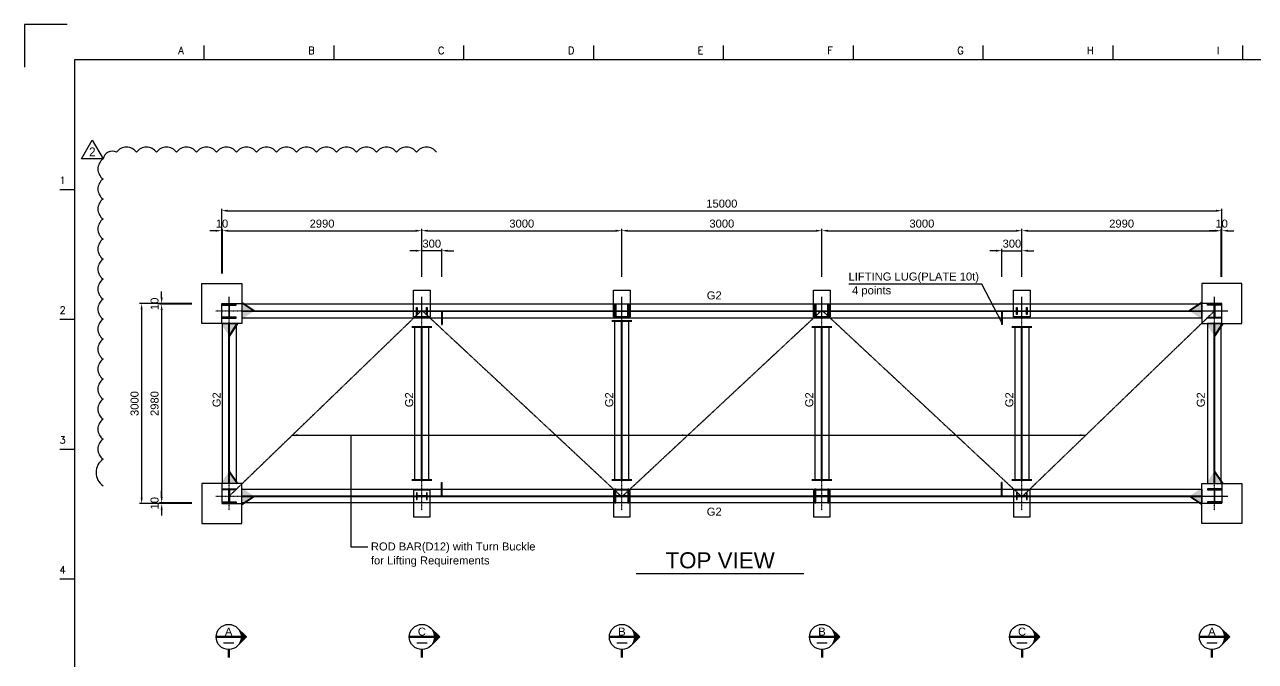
# Model space of a CAD drawing. Header units: millimetres. Extents: x 415966 to 487306, y -108951 to -17325.
# Drawn here: x 415966 to 434422, y -26872 to -17325 of the extents above; entities that cross this region are included whole.
import ezdxf
from ezdxf.enums import TextEntityAlignment as Align

# ---------------------------------------------------------------- set-up
doc = ezdxf.new("R2010")
doc.units = ezdxf.units.MM
doc.header["$LTSCALE"] = 2
for name, pattern in [('CENTER', [2, 1.25, -0.25, 0.25, -0.25]), ('CENTER2', [28.575, 19.05, -3.175, 3.175, -3.175]), ('HIDDEN', [0.375, 0.25, -0.125])]:
    doc.linetypes.add(name, pattern=pattern)
doc.layers.get('Defpoints').update_dxf_attribs({"color": 250})
for name, color, linetype in [('C_BLOCK', 7, 'Continuous'), ('C_CEN', 1, 'CENTER'), ('C_DIM', 7, 'Continuous'), ('C_GIRDER', 2, 'Continuous'), ('C_REV', 4, 'Continuous'), ('C_TEXT_01', 2, 'Continuous'), ('TAN-TIT', 30, 'Continuous'), ('TITLE', 7, 'Continuous')]:
    doc.layers.add(name, color=color, linetype=linetype)
doc.layers.add('C_MARK', color=2, linetype='Continuous', lineweight=0)
doc.layers.add('C_STEEL', color=2, linetype='Continuous', lineweight=30)
doc.styles.add('Arial', font='arial.ttf')
doc.styles.add('COM', font='COMPLEX', dxfattribs={"height": 5})
doc.styles.add('돋움', font='')
doc.styles.get('돋움').set_extended_font_data('Dotum')
doc.dimstyles.new('일반도면_0020', dxfattribs={"dimtxt": 80, "dimasz": 60, "dimexe": 20, "dimexo": 100, "dimgap": 30, "dimtad": 1, "dimdec": 0, "dimzin": 0, "dimdsep": 46, "dimtxsty": 'Arial', "dimcen": -100, "dimclrd": 7, "dimclre": 7, "dimclrt": 2, "dimadec": 8, "dimazin": 0, "dimtfac": 1, "dimtdec": 0, "dimtix": 1, "dimtmove": 2, "dimatfit": 3, "dimfxl": 1, "dimtolj": 1, "dimtzin": 0, "dimarcsym": 0})
doc.dimstyles.new('일반도면_0030', dxfattribs={"dimtxt": 120, "dimasz": 90, "dimexe": 30, "dimexo": 150, "dimgap": 45, "dimtad": 1, "dimdec": 0, "dimzin": 0, "dimdsep": 46, "dimtxsty": 'Arial', "dimcen": -150, "dimclrd": 7, "dimclre": 7, "dimclrt": 2, "dimadec": 8, "dimazin": 0, "dimtfac": 1, "dimtdec": 0, "dimtix": 1, "dimtmove": 2, "dimatfit": 3, "dimfxl": 1, "dimtolj": 1, "dimtzin": 0, "dimarcsym": 0})

# ---------------------------------------------------------------- blocks, each defined once
blk = doc.blocks.new('BORDER')
at = {"layer": 'TAN-TIT', "linetype": 'Continuous'}
for p, q in [((424, 16820), (0, 16820)), ((0, 16820), (0, 16396))]:
    blk.add_line(p, q, dxfattribs=at)
at = {"layer": 'TAN-TIT'}
for p, q in [((1796, 16468), (1796, 16612)), ((3093, 16468), (3093, 16612)), ((4391, 16468), (4391, 16612)), ((5689, 16468), (5689, 16612)), ((6987, 16468), (6987, 16612)), ((8285, 16468), (8285, 16612)), ((9583, 16468), (9583, 16612)), ((10881, 16468), (10881, 16612)), ((12178, 16468), (12178, 16612)), ((498, 16468), (498, 352)), ((23282, 16468), (498, 16468)), ((498, 15170), (353, 15170)), ((498, 13872), (353, 13872)), ((498, 12574), (353, 12574)), ((498, 11277), (353, 11277))]:
    blk.add_line(p, q, dxfattribs=at)
at = {"layer": 'TAN-TIT', "style": 'COM'}
for s, p in [('A', (1536, 16526)), ('B', (2834, 16526)), ('C', (4132, 16526)), ('D', (5430, 16526)), ('E', (6727, 16526)), ('F', (8025, 16526)), ('G', (9323, 16526)), ('H', (10621, 16526)), ('I', (11919, 16526))]:
    blk.add_text(s, height=72.1, dxfattribs=at).set_placement(p)
for s, p in [('1', (411, 15228)), ('2', (411, 13930)), ('3', (411, 12632)), ('4', (411, 11334))]:
    blk.add_text(s, height=72.1, dxfattribs=at).set_placement(p, align=Align.RIGHT)
blk = doc.blocks.new('*D57')
at = {"layer": 'C_DIM', "color": 7, "lineweight": -2, "transparency": 16777216}
for p, q in [((418921, -21056), (418921, -20085)), ((419011, -20115), (433831, -20115)), ((433921, -21106), (433921, -20085))]:
    blk.add_line(p, q, dxfattribs=at)
at = {"layer": 'C_DIM', "color": 7, "transparency": 16777216}
for points in [[(419011, -20100), (419011, -20130), (418921, -20115)], [(433831, -20100), (433831, -20130), (433921, -20115)]]:
    blk.add_solid(points, dxfattribs=at)
at = {"layer": 'Defpoints', "color": 0, "transparency": 16777216}
for p in [(433921, -20115), (418921, -21206), (433921, -21256)]:
    blk.add_point(p, dxfattribs=at)
at = {"layer": 'C_DIM', "color": 2, "transparency": 16777216, "insert": (426421, -20009), "char_height": 120, "attachment_point": 5, "style": 'Arial'}
blk.add_mtext('\\A1;15000', dxfattribs=at)
blk = doc.blocks.new('*D58')
at = {"layer": 'C_DIM', "color": 7, "lineweight": -2, "transparency": 16777216}
for p, q in [((418931, -21056), (418931, -20385)), ((419021, -20415), (421831, -20415)), ((421921, -21106), (421921, -20385))]:
    blk.add_line(p, q, dxfattribs=at)
at = {"layer": 'C_DIM', "color": 7, "transparency": 16777216}
for points in [[(419021, -20400), (419021, -20430), (418931, -20415)], [(421831, -20400), (421831, -20430), (421921, -20415)]]:
    blk.add_solid(points, dxfattribs=at)
at = {"layer": 'Defpoints', "color": 0, "transparency": 16777216}
for p in [(421921, -20415), (418931, -21206), (421921, -21256)]:
    blk.add_point(p, dxfattribs=at)
at = {"layer": 'C_DIM', "color": 2, "transparency": 16777216, "insert": (420426, -20309), "char_height": 120, "attachment_point": 5, "style": 'Arial'}
blk.add_mtext('\\A1;2990', dxfattribs=at)
blk = doc.blocks.new('*D59')
at = {"layer": 'C_DIM', "color": 7, "lineweight": -2, "transparency": 16777216}
for p, q in [((421921, -21106), (421921, -20385)), ((422011, -20415), (424831, -20415)), ((424921, -21106), (424921, -20385))]:
    blk.add_line(p, q, dxfattribs=at)
at = {"layer": 'C_DIM', "color": 7, "transparency": 16777216}
for points in [[(422011, -20400), (422011, -20430), (421921, -20415)], [(424831, -20400), (424831, -20430), (424921, -20415)]]:
    blk.add_solid(points, dxfattribs=at)
at = {"layer": 'Defpoints', "color": 0, "transparency": 16777216}
for p in [(424921, -20415), (421921, -21256), (424921, -21256)]:
    blk.add_point(p, dxfattribs=at)
at = {"layer": 'C_DIM', "color": 2, "transparency": 16777216, "insert": (423421, -20309), "char_height": 120, "attachment_point": 5, "style": 'Arial'}
blk.add_mtext('\\A1;3000', dxfattribs=at)
blk = doc.blocks.new('*D60')
at = {"layer": 'C_DIM', "color": 7, "lineweight": -2, "transparency": 16777216}
for p, q in [((424921, -21106), (424921, -20385)), ((425011, -20415), (427831, -20415)), ((427921, -21106), (427921, -20385))]:
    blk.add_line(p, q, dxfattribs=at)
at = {"layer": 'C_DIM', "color": 7, "transparency": 16777216}
for points in [[(425011, -20400), (425011, -20430), (424921, -20415)], [(427831, -20400), (427831, -20430), (427921, -20415)]]:
    blk.add_solid(points, dxfattribs=at)
at = {"layer": 'Defpoints', "color": 0, "transparency": 16777216}
for p in [(427921, -20415), (424921, -21256), (427921, -21256)]:
    blk.add_point(p, dxfattribs=at)
at = {"layer": 'C_DIM', "color": 2, "transparency": 16777216, "insert": (426421, -20309), "char_height": 120, "attachment_point": 5, "style": 'Arial'}
blk.add_mtext('\\A1;3000', dxfattribs=at)
blk = doc.blocks.new('*D61')
at = {"layer": 'C_DIM', "color": 7, "lineweight": -2, "transparency": 16777216}
for p, q in [((427921, -21106), (427921, -20385)), ((428011, -20415), (430831, -20415)), ((430921, -21106), (430921, -20385))]:
    blk.add_line(p, q, dxfattribs=at)
at = {"layer": 'C_DIM', "color": 7, "transparency": 16777216}
for points in [[(428011, -20400), (428011, -20430), (427921, -20415)], [(430831, -20400), (430831, -20430), (430921, -20415)]]:
    blk.add_solid(points, dxfattribs=at)
at = {"layer": 'Defpoints', "color": 0, "transparency": 16777216}
for p in [(430921, -20415), (427921, -21256), (430921, -21256)]:
    blk.add_point(p, dxfattribs=at)
at = {"layer": 'C_DIM', "color": 2, "transparency": 16777216, "insert": (429421, -20309), "char_height": 120, "attachment_point": 5, "style": 'Arial'}
blk.add_mtext('\\A1;3000', dxfattribs=at)
blk = doc.blocks.new('*D62')
at = {"layer": 'C_DIM', "color": 7, "lineweight": -2, "transparency": 16777216}
for p, q in [((430921, -21106), (430921, -20385)), ((431011, -20415), (433821, -20415)), ((433911, -21106), (433911, -20385))]:
    blk.add_line(p, q, dxfattribs=at)
at = {"layer": 'C_DIM', "color": 7, "transparency": 16777216}
for points in [[(431011, -20400), (431011, -20430), (430921, -20415)], [(433821, -20400), (433821, -20430), (433911, -20415)]]:
    blk.add_solid(points, dxfattribs=at)
at = {"layer": 'Defpoints', "color": 0, "transparency": 16777216}
for p in [(433911, -20415), (430921, -21256), (433911, -21256)]:
    blk.add_point(p, dxfattribs=at)
at = {"layer": 'C_DIM', "color": 2, "transparency": 16777216, "insert": (432416, -20309), "char_height": 120, "attachment_point": 5, "style": 'Arial'}
blk.add_mtext('\\A1;2990', dxfattribs=at)
blk = doc.blocks.new('*D63')
at = {"layer": 'C_DIM', "color": 7, "lineweight": -2, "transparency": 16777216}
for p, q in [((418831, -20415), (418741, -20415)), ((418921, -20956), (418921, -20385)), ((418921, -20415), (418931, -20415)), ((418931, -21056), (418931, -20385)), ((419021, -20415), (419111, -20415))]:
    blk.add_line(p, q, dxfattribs=at)
at = {"layer": 'C_DIM', "color": 7, "transparency": 16777216}
for points in [[(418831, -20400), (418831, -20430), (418921, -20415)], [(419021, -20400), (419021, -20430), (418931, -20415)]]:
    blk.add_solid(points, dxfattribs=at)
at = {"layer": 'Defpoints', "color": 0, "transparency": 16777216}
for p in [(418931, -20415), (418921, -21106), (418931, -21206)]:
    blk.add_point(p, dxfattribs=at)
at = {"layer": 'C_DIM', "color": 2, "transparency": 16777216, "insert": (418926, -20309), "char_height": 120, "attachment_point": 5, "style": 'Arial'}
blk.add_mtext('\\A1;10', dxfattribs=at)
blk = doc.blocks.new('*D64')
at = {"layer": 'C_DIM', "color": 7, "lineweight": -2, "transparency": 16777216}
for p, q in [((433821, -20415), (433731, -20415)), ((433911, -21106), (433911, -20385)), ((433921, -20415), (433911, -20415)), ((433921, -20956), (433921, -20385)), ((434011, -20415), (434101, -20415))]:
    blk.add_line(p, q, dxfattribs=at)
at = {"layer": 'C_DIM', "color": 7, "transparency": 16777216}
for points in [[(433821, -20400), (433821, -20430), (433911, -20415)], [(434011, -20400), (434011, -20430), (433921, -20415)]]:
    blk.add_solid(points, dxfattribs=at)
at = {"layer": 'Defpoints', "color": 0, "transparency": 16777216}
for p in [(433911, -20415), (433921, -21106), (433911, -21256)]:
    blk.add_point(p, dxfattribs=at)
at = {"layer": 'C_DIM', "color": 2, "transparency": 16777216, "insert": (433916, -20309), "char_height": 120, "attachment_point": 5, "style": 'Arial'}
blk.add_mtext('\\A1;10', dxfattribs=at)
blk = doc.blocks.new('*D65')
at = {"layer": 'C_DIM', "color": 7, "lineweight": -2, "transparency": 16777216}
for p, q in [((430531, -20715), (430441, -20715)), ((430621, -21106), (430621, -20685)), ((430621, -20715), (430921, -20715)), ((430921, -21106), (430921, -20685)), ((431011, -20715), (431101, -20715))]:
    blk.add_line(p, q, dxfattribs=at)
at = {"layer": 'C_DIM', "color": 7, "transparency": 16777216}
for points in [[(430531, -20700), (430531, -20730), (430621, -20715)], [(431011, -20700), (431011, -20730), (430921, -20715)]]:
    blk.add_solid(points, dxfattribs=at)
at = {"layer": 'Defpoints', "color": 0, "transparency": 16777216}
for p in [(430921, -20715), (430621, -21256), (430921, -21256)]:
    blk.add_point(p, dxfattribs=at)
at = {"layer": 'C_DIM', "color": 2, "transparency": 16777216, "insert": (430771, -20609), "char_height": 120, "attachment_point": 5, "style": 'Arial'}
blk.add_mtext('\\A1;300', dxfattribs=at)
blk = doc.blocks.new('*D66')
at = {"layer": 'C_DIM', "color": 7, "lineweight": -2, "transparency": 16777216}
for p, q in [((421831, -20715), (421741, -20715)), ((421921, -21106), (421921, -20685)), ((422221, -20715), (421921, -20715)), ((422221, -21106), (422221, -20685)), ((422311, -20715), (422401, -20715))]:
    blk.add_line(p, q, dxfattribs=at)
at = {"layer": 'C_DIM', "color": 7, "transparency": 16777216}
for points in [[(421831, -20700), (421831, -20730), (421921, -20715)], [(422311, -20700), (422311, -20730), (422221, -20715)]]:
    blk.add_solid(points, dxfattribs=at)
at = {"layer": 'Defpoints', "color": 0, "transparency": 16777216}
for p in [(421921, -20715), (421921, -21256), (422221, -21256)]:
    blk.add_point(p, dxfattribs=at)
at = {"layer": 'C_DIM', "color": 2, "transparency": 16777216, "insert": (422071, -20609), "char_height": 120, "attachment_point": 5, "style": 'Arial'}
blk.add_mtext('\\A1;300', dxfattribs=at)
blk = doc.blocks.new('*D285')
at = {"layer": 'C_DIM', "color": 7, "lineweight": -2, "transparency": 16777216}
for p, q in [((418471, -21506), (417691, -21506)), ((417721, -21596), (417721, -24416)), ((418471, -24506), (417691, -24506))]:
    blk.add_line(p, q, dxfattribs=at)
at = {"layer": 'C_DIM', "color": 7, "transparency": 16777216}
for points in [[(417706, -21596), (417736, -21596), (417721, -21506)], [(417706, -24416), (417736, -24416), (417721, -24506)]]:
    blk.add_solid(points, dxfattribs=at)
at = {"layer": 'Defpoints', "color": 0, "transparency": 16777216}
for p in [(418621, -21506), (417721, -24506), (418621, -24506)]:
    blk.add_point(p, dxfattribs=at)
at = {"layer": 'C_DIM', "color": 2, "transparency": 16777216, "insert": (417615, -23006), "char_height": 120, "attachment_point": 5, "rotation": 90, "style": 'Arial'}
blk.add_mtext('\\A1;3000', dxfattribs=at)
blk = doc.blocks.new('*D286')
at = {"layer": 'C_DIM', "color": 7, "lineweight": -2, "transparency": 16777216}
for p, q in [((418021, -21416), (418021, -21326)), ((418471, -21506), (417991, -21506)), ((418471, -21516), (417991, -21516)), ((418021, -21506), (418021, -21516)), ((418021, -21606), (418021, -21696))]:
    blk.add_line(p, q, dxfattribs=at)
at = {"layer": 'C_DIM', "color": 7, "transparency": 16777216}
for points in [[(418006, -21416), (418036, -21416), (418021, -21506)], [(418006, -21606), (418036, -21606), (418021, -21516)]]:
    blk.add_solid(points, dxfattribs=at)
at = {"layer": 'Defpoints', "color": 0, "transparency": 16777216}
for p in [(418021, -21516), (418621, -21506), (418621, -21516)]:
    blk.add_point(p, dxfattribs=at)
at = {"layer": 'C_DIM', "color": 2, "transparency": 16777216, "insert": (417915, -21511), "char_height": 120, "attachment_point": 5, "rotation": 90, "style": 'Arial'}
blk.add_mtext('\\A1;10', dxfattribs=at)
blk = doc.blocks.new('*D287')
at = {"layer": 'C_DIM', "color": 7, "lineweight": -2, "transparency": 16777216}
for p, q in [((418471, -21516), (417991, -21516)), ((418021, -21606), (418021, -24406)), ((418471, -24496), (417991, -24496))]:
    blk.add_line(p, q, dxfattribs=at)
at = {"layer": 'C_DIM', "color": 7, "transparency": 16777216}
for points in [[(418006, -21606), (418036, -21606), (418021, -21516)], [(418006, -24406), (418036, -24406), (418021, -24496)]]:
    blk.add_solid(points, dxfattribs=at)
at = {"layer": 'Defpoints', "color": 0, "transparency": 16777216}
for p in [(418621, -21516), (418021, -24496), (418621, -24496)]:
    blk.add_point(p, dxfattribs=at)
at = {"layer": 'C_DIM', "color": 2, "transparency": 16777216, "insert": (417915, -23006), "char_height": 120, "attachment_point": 5, "rotation": 90, "style": 'Arial'}
blk.add_mtext('\\A1;2980', dxfattribs=at)
blk = doc.blocks.new('*D288')
at = {"layer": 'C_DIM', "color": 7, "lineweight": -2, "transparency": 16777216}
for p, q in [((418021, -24406), (418021, -24316)), ((418471, -24496), (417991, -24496)), ((418471, -24506), (417991, -24506)), ((418021, -24506), (418021, -24496)), ((418021, -24596), (418021, -24686))]:
    blk.add_line(p, q, dxfattribs=at)
at = {"layer": 'C_DIM', "color": 7, "transparency": 16777216}
for points in [[(418006, -24406), (418036, -24406), (418021, -24496)], [(418006, -24596), (418036, -24596), (418021, -24506)]]:
    blk.add_solid(points, dxfattribs=at)
at = {"layer": 'Defpoints', "color": 0, "transparency": 16777216}
for p in [(418021, -24496), (418621, -24496), (418621, -24506)]:
    blk.add_point(p, dxfattribs=at)
at = {"layer": 'C_DIM', "color": 2, "transparency": 16777216, "insert": (417915, -24501), "char_height": 120, "attachment_point": 5, "rotation": 90, "style": 'Arial'}
blk.add_mtext('\\A1;10', dxfattribs=at)

msp = doc.modelspace()

# ---------------------------------------------------------------- linework, layer by layer
at = {"layer": 'C_BLOCK', "color": 1, "linetype": 'Continuous', "lineweight": 0}
for p, q in [((419292.6, -26505.7), (419152.9, -26366.3)), ((422190.1, -26505.7), (422050.4, -26366.3)), ((425190.1, -26505.7), (425050.4, -26366.3)), ((428190.1, -26505.7), (428050.4, -26366.3)), ((431190.1, -26505.7), (431050.4, -26366.3)), ((434037.6, -26505.7), (433897.9, -26366.3)), ((419292.6, -26505.7), (419158, -26640.3)), ((419174.2, -26622.2), (419291.7, -26504.7)), ((419186, -26605.4), (419289.2, -26502.2)), ((419201.3, -26575.1), (419281.7, -26494.7)), ((419209.4, -26462), (419229.2, -26442.2)), ((419210.3, -26466.1), (419231.7, -26444.8)), ((419211.1, -26470.3), (419234.2, -26447.2)), ((419211.9, -26474.5), (419236.7, -26449.7)), ((419212.6, -26478.8), (419239.2, -26452.2)), ((419213.2, -26483.2), (419241.7, -26454.7)), ((419213.7, -26487.7), (419244.2, -26457.2)), ((419214, -26492.4), (419246.7, -26459.7)), ((419214.3, -26497.1), (419249.2, -26462.2)), ((419214.5, -26501.9), (419251.7, -26464.7)), ((419214.5, -26506.9), (419254.2, -26467.2)), ((422190.1, -26505.7), (422055.5, -26640.3)), ((422071.7, -26622.2), (422189.2, -26504.7)), ((422083.5, -26605.4), (422186.7, -26502.2)), ((422098.8, -26575.1), (422179.2, -26494.7)), ((422106.9, -26462), (422126.7, -26442.2)), ((422107.8, -26466.1), (422129.2, -26444.8)), ((422108.6, -26470.3), (422131.7, -26447.2)), ((422109.4, -26474.5), (422134.2, -26449.7)), ((422110.1, -26478.8), (422136.7, -26452.2)), ((422110.7, -26483.2), (422139.2, -26454.7)), ((422111.2, -26487.7), (422141.7, -26457.2)), ((422111.5, -26492.4), (422144.2, -26459.7)), ((422111.8, -26497.1), (422146.7, -26462.2)), ((422112, -26501.9), (422149.2, -26464.7)), ((422112, -26506.9), (422151.7, -26467.2)), ((425190.1, -26505.7), (425055.5, -26640.3)), ((425071.7, -26622.2), (425189.2, -26504.7)), ((425083.5, -26605.4), (425186.7, -26502.2)), ((425098.8, -26575.1), (425179.2, -26494.7)), ((425106.9, -26462), (425126.7, -26442.2)), ((425107.8, -26466.1), (425129.2, -26444.8)), ((425108.6, -26470.3), (425131.7, -26447.2)), ((425109.4, -26474.5), (425134.2, -26449.7)), ((425110.1, -26478.8), (425136.7, -26452.2)), ((425110.7, -26483.2), (425139.2, -26454.7)), ((425111.2, -26487.7), (425141.7, -26457.2)), ((425111.5, -26492.4), (425144.2, -26459.7)), ((425111.8, -26497.1), (425146.7, -26462.2)), ((425112, -26501.9), (425149.2, -26464.7)), ((425112, -26506.9), (425151.7, -26467.2)), ((428190.1, -26505.7), (428055.5, -26640.3)), ((428071.7, -26622.2), (428189.2, -26504.7)), ((428083.5, -26605.4), (428186.7, -26502.2)), ((428098.8, -26575.1), (428179.2, -26494.7)), ((428106.9, -26462), (428126.7, -26442.2)), ((428107.8, -26466.1), (428129.2, -26444.8)), ((428108.6, -26470.3), (428131.7, -26447.2)), ((428109.4, -26474.5), (428134.2, -26449.7)), ((428110.1, -26478.8), (428136.7, -26452.2)), ((428110.7, -26483.2), (428139.2, -26454.7)), ((428111.2, -26487.7), (428141.7, -26457.2)), ((428111.5, -26492.4), (428144.2, -26459.7)), ((428111.8, -26497.1), (428146.7, -26462.2)), ((428112, -26501.9), (428149.2, -26464.7)), ((428112, -26506.9), (428151.7, -26467.2)), ((431190.1, -26505.7), (431055.5, -26640.3)), ((431071.7, -26622.2), (431189.2, -26504.7)), ((431083.5, -26605.4), (431186.7, -26502.2)), ((431098.8, -26575.1), (431179.2, -26494.7)), ((431106.9, -26462), (431126.7, -26442.2)), ((431107.8, -26466.1), (431129.2, -26444.8)), ((431108.6, -26470.3), (431131.7, -26447.2)), ((431109.4, -26474.5), (431134.2, -26449.7)), ((431110.1, -26478.8), (431136.7, -26452.2)), ((431110.7, -26483.2), (431139.2, -26454.7)), ((431111.2, -26487.7), (431141.7, -26457.2)), ((431111.5, -26492.4), (431144.2, -26459.7)), ((431111.8, -26497.1), (431146.7, -26462.2)), ((431112, -26501.9), (431149.2, -26464.7)), ((431112, -26506.9), (431151.7, -26467.2)), ((434037.6, -26505.7), (433903, -26640.3)), ((433919.2, -26622.2), (434036.7, -26504.7)), ((433931, -26605.4), (434034.2, -26502.2)), ((433946.3, -26575.1), (434026.7, -26494.7)), ((433954.4, -26462), (433974.2, -26442.2)), ((433955.3, -26466.1), (433976.7, -26444.8)), ((433956.1, -26470.3), (433979.2, -26447.2)), ((433956.9, -26474.5), (433981.7, -26449.7)), ((433957.6, -26478.8), (433984.2, -26452.2)), ((433958.2, -26483.2), (433986.7, -26454.7)), ((433958.7, -26487.7), (433989.2, -26457.2)), ((433959, -26492.4), (433991.7, -26459.7)), ((433959.3, -26497.1), (433994.2, -26462.2)), ((433959.5, -26501.9), (433996.7, -26464.7)), ((433959.5, -26506.9), (433999.2, -26467.2))]:
    msp.add_line(p, q, dxfattribs=at)
at = {"layer": 'C_BLOCK', "color": 1, "linetype": 'Continuous', "lineweight": 13}
for p, q in [((419159.1, -26372.2), (419159.2, -26372.2)), ((419161.6, -26374.8), (419161.7, -26374.7)), ((419164.1, -26377.3), (419164.2, -26377.2)), ((419166.5, -26380), (419166.7, -26379.7)), ((419168.8, -26382.6), (419169.2, -26382.2)), ((419171.1, -26385.3), (419171.7, -26384.7)), ((419173.3, -26388.1), (419174.2, -26387.2)), ((419175.5, -26390.9), (419176.7, -26389.7)), ((419177.7, -26393.7), (419179.2, -26392.2)), ((422056.6, -26372.2), (422056.7, -26372.2)), ((422059.1, -26374.8), (422059.2, -26374.7)), ((422061.6, -26377.3), (422061.7, -26377.2)), ((422064, -26380), (422064.2, -26379.7)), ((422066.3, -26382.6), (422066.7, -26382.2)), ((422068.6, -26385.3), (422069.2, -26384.7)), ((422070.8, -26388.1), (422071.7, -26387.2)), ((422073, -26390.9), (422074.2, -26389.7)), ((422075.2, -26393.7), (422076.7, -26392.2)), ((425056.6, -26372.2), (425056.7, -26372.2)), ((425059.1, -26374.8), (425059.2, -26374.7)), ((425061.6, -26377.3), (425061.7, -26377.2)), ((425064, -26380), (425064.2, -26379.7)), ((425066.3, -26382.6), (425066.7, -26382.2)), ((425068.6, -26385.3), (425069.2, -26384.7)), ((425070.8, -26388.1), (425071.7, -26387.2)), ((425073, -26390.9), (425074.2, -26389.7)), ((425075.2, -26393.7), (425076.7, -26392.2)), ((428056.6, -26372.2), (428056.7, -26372.2)), ((428059.1, -26374.8), (428059.2, -26374.7)), ((428061.6, -26377.3), (428061.7, -26377.2)), ((428064, -26380), (428064.2, -26379.7)), ((428066.3, -26382.6), (428066.7, -26382.2)), ((428068.6, -26385.3), (428069.2, -26384.7)), ((428070.8, -26388.1), (428071.7, -26387.2)), ((428073, -26390.9), (428074.2, -26389.7)), ((428075.2, -26393.7), (428076.7, -26392.2)), ((431056.6, -26372.2), (431056.7, -26372.2)), ((431059.1, -26374.8), (431059.2, -26374.7)), ((431061.6, -26377.3), (431061.7, -26377.2)), ((431064, -26380), (431064.2, -26379.7)), ((431066.3, -26382.6), (431066.7, -26382.2)), ((431068.6, -26385.3), (431069.2, -26384.7)), ((431070.8, -26388.1), (431071.7, -26387.2)), ((431073, -26390.9), (431074.2, -26389.7)), ((431075.2, -26393.7), (431076.7, -26392.2)), ((433904.1, -26372.2), (433904.2, -26372.2)), ((433906.6, -26374.8), (433906.7, -26374.7)), ((433909.1, -26377.3), (433909.2, -26377.2)), ((433911.5, -26380), (433911.7, -26379.7)), ((433913.8, -26382.6), (433914.2, -26382.2)), ((433916.1, -26385.3), (433916.7, -26384.7)), ((433918.3, -26388.1), (433919.2, -26387.2)), ((433920.5, -26390.9), (433921.7, -26389.7)), ((433922.7, -26393.7), (433924.2, -26392.2)), ((419179.7, -26396.6), (419181.7, -26394.7)), ((419181.8, -26399.6), (419184.2, -26397.2)), ((419183.8, -26402.6), (419186.7, -26399.7)), ((419185.8, -26405.6), (419189.2, -26402.2)), ((419187.7, -26408.7), (419191.7, -26404.7)), ((419189.5, -26411.9), (419194.2, -26407.2)), ((419191.3, -26415.1), (419196.7, -26409.7)), ((419192.8, -26593.6), (419286.7, -26499.7)), ((419193.1, -26418.3), (419199.2, -26412.2)), ((419194.7, -26421.7), (419201.7, -26414.7)), ((419196.4, -26425), (419204.2, -26417.2)), ((419197.5, -26583.9), (419284.2, -26497.2)), ((419197.9, -26428.4), (419206.7, -26419.7)), ((419199.5, -26431.9), (419209.2, -26422.2)), ((419200.9, -26435.5), (419211.7, -26424.7)), ((419202.4, -26439), (419214.2, -26427.2)), ((419203.7, -26442.7), (419216.7, -26429.7)), ((419204.2, -26567.2), (419279.2, -26492.2)), ((419205, -26446.4), (419219.2, -26432.2)), ((419206.2, -26450.2), (419221.7, -26434.7)), ((419206.6, -26559.8), (419276.7, -26489.7)), ((419207.3, -26454.1), (419224.2, -26437.2)), ((419208.4, -26458), (419226.7, -26439.7)), ((419208.6, -26552.9), (419274.2, -26487.3)), ((419210.1, -26546.3), (419271.7, -26484.8)), ((419211.4, -26540.1), (419269.2, -26482.2)), ((419212.4, -26534), (419266.7, -26479.7)), ((419213.1, -26528.3), (419264.2, -26477.2)), ((419213.8, -26522.7), (419261.7, -26474.7)), ((419214.2, -26517.2), (419259.2, -26472.2)), ((419214.4, -26512), (419256.7, -26469.7)), ((422077.2, -26396.6), (422079.2, -26394.7)), ((422079.3, -26399.6), (422081.7, -26397.2)), ((422081.3, -26402.6), (422084.2, -26399.7)), ((422083.3, -26405.6), (422086.7, -26402.2)), ((422085.2, -26408.7), (422089.2, -26404.7)), ((422087, -26411.9), (422091.7, -26407.2)), ((422088.8, -26415.1), (422094.2, -26409.7)), ((422090.3, -26593.6), (422184.2, -26499.7)), ((422090.6, -26418.3), (422096.7, -26412.2)), ((422092.2, -26421.7), (422099.2, -26414.7)), ((422093.9, -26425), (422101.7, -26417.2)), ((422095, -26583.9), (422181.7, -26497.2)), ((422095.4, -26428.4), (422104.2, -26419.7)), ((422097, -26431.9), (422106.7, -26422.2)), ((422098.4, -26435.5), (422109.2, -26424.7)), ((422099.9, -26439), (422111.7, -26427.2)), ((422101.2, -26442.7), (422114.2, -26429.7)), ((422101.7, -26567.2), (422176.7, -26492.2)), ((422102.5, -26446.4), (422116.7, -26432.2)), ((422103.7, -26450.2), (422119.2, -26434.7)), ((422104.1, -26559.8), (422174.2, -26489.7)), ((422104.8, -26454.1), (422121.7, -26437.2)), ((422105.9, -26458), (422124.2, -26439.7)), ((422106.1, -26552.9), (422171.7, -26487.3)), ((422107.6, -26546.3), (422169.2, -26484.8)), ((422108.9, -26540.1), (422166.7, -26482.2)), ((422109.9, -26534), (422164.2, -26479.7)), ((422110.6, -26528.3), (422161.7, -26477.2)), ((422111.3, -26522.7), (422159.2, -26474.7)), ((422111.7, -26517.2), (422156.7, -26472.2)), ((422111.9, -26512), (422154.2, -26469.7)), ((425077.2, -26396.6), (425079.2, -26394.7)), ((425079.3, -26399.6), (425081.7, -26397.2)), ((425081.3, -26402.6), (425084.2, -26399.7)), ((425083.3, -26405.6), (425086.7, -26402.2)), ((425085.2, -26408.7), (425089.2, -26404.7)), ((425087, -26411.9), (425091.7, -26407.2)), ((425088.8, -26415.1), (425094.2, -26409.7)), ((425090.3, -26593.6), (425184.2, -26499.7)), ((425090.6, -26418.3), (425096.7, -26412.2)), ((425092.2, -26421.7), (425099.2, -26414.7)), ((425093.9, -26425), (425101.7, -26417.2)), ((425095, -26583.9), (425181.7, -26497.2)), ((425095.4, -26428.4), (425104.2, -26419.7)), ((425097, -26431.9), (425106.7, -26422.2)), ((425098.4, -26435.5), (425109.2, -26424.7)), ((425099.9, -26439), (425111.7, -26427.2)), ((425101.2, -26442.7), (425114.2, -26429.7)), ((425101.7, -26567.2), (425176.7, -26492.2)), ((425102.5, -26446.4), (425116.7, -26432.2)), ((425103.7, -26450.2), (425119.2, -26434.7)), ((425104.1, -26559.8), (425174.2, -26489.7)), ((425104.8, -26454.1), (425121.7, -26437.2)), ((425105.9, -26458), (425124.2, -26439.7)), ((425106.1, -26552.9), (425171.7, -26487.3)), ((425107.6, -26546.3), (425169.2, -26484.8)), ((425108.9, -26540.1), (425166.7, -26482.2)), ((425109.9, -26534), (425164.2, -26479.7)), ((425110.6, -26528.3), (425161.7, -26477.2)), ((425111.3, -26522.7), (425159.2, -26474.7)), ((425111.7, -26517.2), (425156.7, -26472.2)), ((425111.9, -26512), (425154.2, -26469.7)), ((428077.2, -26396.6), (428079.2, -26394.7)), ((428079.3, -26399.6), (428081.7, -26397.2)), ((428081.3, -26402.6), (428084.2, -26399.7)), ((428083.3, -26405.6), (428086.7, -26402.2)), ((428085.2, -26408.7), (428089.2, -26404.7)), ((428087, -26411.9), (428091.7, -26407.2)), ((428088.8, -26415.1), (428094.2, -26409.7)), ((428090.3, -26593.6), (428184.2, -26499.7)), ((428090.6, -26418.3), (428096.7, -26412.2)), ((428092.2, -26421.7), (428099.2, -26414.7)), ((428093.9, -26425), (428101.7, -26417.2)), ((428095, -26583.9), (428181.7, -26497.2)), ((428095.4, -26428.4), (428104.2, -26419.7)), ((428097, -26431.9), (428106.7, -26422.2)), ((428098.4, -26435.5), (428109.2, -26424.7)), ((428099.9, -26439), (428111.7, -26427.2)), ((428101.2, -26442.7), (428114.2, -26429.7)), ((428101.7, -26567.2), (428176.7, -26492.2)), ((428102.5, -26446.4), (428116.7, -26432.2)), ((428103.7, -26450.2), (428119.2, -26434.7)), ((428104.1, -26559.8), (428174.2, -26489.7)), ((428104.8, -26454.1), (428121.7, -26437.2)), ((428105.9, -26458), (428124.2, -26439.7)), ((428106.1, -26552.9), (428171.7, -26487.3)), ((428107.6, -26546.3), (428169.2, -26484.8)), ((428108.9, -26540.1), (428166.7, -26482.2)), ((428109.9, -26534), (428164.2, -26479.7)), ((428110.6, -26528.3), (428161.7, -26477.2)), ((428111.3, -26522.7), (428159.2, -26474.7)), ((428111.7, -26517.2), (428156.7, -26472.2)), ((428111.9, -26512), (428154.2, -26469.7)), ((431077.2, -26396.6), (431079.2, -26394.7)), ((431079.3, -26399.6), (431081.7, -26397.2)), ((431081.3, -26402.6), (431084.2, -26399.7)), ((431083.3, -26405.6), (431086.7, -26402.2)), ((431085.2, -26408.7), (431089.2, -26404.7)), ((431087, -26411.9), (431091.7, -26407.2)), ((431088.8, -26415.1), (431094.2, -26409.7)), ((431090.3, -26593.6), (431184.2, -26499.7)), ((431090.6, -26418.3), (431096.7, -26412.2)), ((431092.2, -26421.7), (431099.2, -26414.7)), ((431093.9, -26425), (431101.7, -26417.2)), ((431095, -26583.9), (431181.7, -26497.2)), ((431095.4, -26428.4), (431104.2, -26419.7)), ((431097, -26431.9), (431106.7, -26422.2)), ((431098.4, -26435.5), (431109.2, -26424.7)), ((431099.9, -26439), (431111.7, -26427.2)), ((431101.2, -26442.7), (431114.2, -26429.7)), ((431101.7, -26567.2), (431176.7, -26492.2)), ((431102.5, -26446.4), (431116.7, -26432.2)), ((431103.7, -26450.2), (431119.2, -26434.7)), ((431104.1, -26559.8), (431174.2, -26489.7)), ((431104.8, -26454.1), (431121.7, -26437.2)), ((431105.9, -26458), (431124.2, -26439.7)), ((431106.1, -26552.9), (431171.7, -26487.3)), ((431107.6, -26546.3), (431169.2, -26484.8)), ((431108.9, -26540.1), (431166.7, -26482.2)), ((431109.9, -26534), (431164.2, -26479.7)), ((431110.6, -26528.3), (431161.7, -26477.2)), ((431111.3, -26522.7), (431159.2, -26474.7)), ((431111.7, -26517.2), (431156.7, -26472.2)), ((431111.9, -26512), (431154.2, -26469.7)), ((433924.7, -26396.6), (433926.7, -26394.7)), ((433926.8, -26399.6), (433929.2, -26397.2)), ((433928.8, -26402.6), (433931.7, -26399.7)), ((433930.8, -26405.6), (433934.2, -26402.2)), ((433932.7, -26408.7), (433936.7, -26404.7)), ((433934.5, -26411.9), (433939.2, -26407.2)), ((433936.3, -26415.1), (433941.7, -26409.7)), ((433937.8, -26593.6), (434031.7, -26499.7)), ((433938.1, -26418.3), (433944.2, -26412.2)), ((433939.7, -26421.7), (433946.7, -26414.7)), ((433941.4, -26425), (433949.2, -26417.2)), ((433942.5, -26583.9), (434029.2, -26497.2)), ((433942.9, -26428.4), (433951.7, -26419.7)), ((433944.5, -26431.9), (433954.2, -26422.2)), ((433945.9, -26435.5), (433956.7, -26424.7)), ((433947.4, -26439), (433959.2, -26427.2)), ((433948.7, -26442.7), (433961.7, -26429.7)), ((433949.2, -26567.2), (434024.2, -26492.2)), ((433950, -26446.4), (433964.2, -26432.2)), ((433951.2, -26450.2), (433966.7, -26434.7)), ((433951.6, -26559.8), (434021.7, -26489.7)), ((433952.3, -26454.1), (433969.2, -26437.2)), ((433953.4, -26458), (433971.7, -26439.7)), ((433953.6, -26552.9), (434019.2, -26487.3)), ((433955.1, -26546.3), (434016.7, -26484.8)), ((433956.4, -26540.1), (434014.2, -26482.2)), ((433957.4, -26534), (434011.7, -26479.7)), ((433958.1, -26528.3), (434009.2, -26477.2)), ((433958.8, -26522.7), (434006.7, -26474.7)), ((433959.2, -26517.2), (434004.2, -26472.2)), ((433959.4, -26512), (434001.7, -26469.7))]:
    msp.add_line(p, q, dxfattribs=at)
at = {"layer": 'C_BLOCK', "color": 3, "linetype": 'Continuous', "lineweight": 53}
for p, q in [((419214.5, -26505.7), (418837.4, -26505.7)), ((422112, -26505.7), (421734.9, -26505.7)), ((425112, -26505.7), (424734.9, -26505.7)), ((428112, -26505.7), (427734.9, -26505.7)), ((431112, -26505.7), (430734.9, -26505.7)), ((433959.5, -26505.7), (433582.4, -26505.7))]:
    msp.add_line(p, q, dxfattribs=at)
at = {"layer": 'C_BLOCK', "color": 1, "linetype": 'Continuous', "lineweight": 70}
for p, q in [((419214.5, -26505.7), (418837.4, -26505.7)), ((422112, -26505.7), (421734.9, -26505.7)), ((425112, -26505.7), (424734.9, -26505.7)), ((428112, -26505.7), (427734.9, -26505.7)), ((431112, -26505.7), (430734.9, -26505.7)), ((433959.5, -26505.7), (433582.4, -26505.7))]:
    msp.add_line(p, q, dxfattribs=at)
at = {"layer": 'C_BLOCK', "color": 2, "linetype": 'Continuous', "lineweight": 30}
for p, q in [((419103.1, -26600), (418948.8, -26600)), ((422000.6, -26600), (421846.3, -26600)), ((425000.6, -26600), (424846.3, -26600)), ((428000.6, -26600), (427846.3, -26600)), ((431000.6, -26600), (430846.3, -26600)), ((433848.1, -26600), (433693.8, -26600))]:
    msp.add_line(p, q, dxfattribs=at)
at = {"layer": 'C_BLOCK', "color": 3, "linetype": 'Continuous', "lineweight": 70}
for p, q in [((419026, -26814.1), (419026, -26694.3)), ((421923.5, -26814.1), (421923.5, -26694.3)), ((424923.5, -26814.1), (424923.5, -26694.3)), ((427923.5, -26814.1), (427923.5, -26694.3)), ((430923.5, -26814.1), (430923.5, -26694.3)), ((433771, -26814.1), (433771, -26694.3))]:
    msp.add_line(p, q, dxfattribs=at)
at = {"layer": 'C_BLOCK', "color": 2, "linetype": 'Continuous', "lineweight": 30}
for centre in [(419026, -26505.7), (421923.5, -26505.7), (424923.5, -26505.7), (427923.5, -26505.7), (430923.5, -26505.7), (433771, -26505.7)]:
    msp.add_circle(centre, 188.6, dxfattribs=at)
at = {"layer": 'C_CEN'}
for p, q in [((419033.5, -24606), (419033.5, -21406)), ((421921, -24606), (421921, -21406)), ((424921, -24606), (424921, -21406)), ((427921, -24606), (427921, -21406)), ((430921, -24606), (430921, -21406)), ((433808.5, -24606), (433808.5, -21406)), ((418831, -21618.5), (434011, -21618.5)), ((418831, -24393.5), (434011, -24393.5))]:
    msp.add_line(p, q, dxfattribs=at)
at = {"layer": 'C_DIM'}
for points in [[(423840.5, -23496), (423930.5, -23481), (423840.5, -23466)], [(425821.5, -23496), (425911.5, -23481), (425821.5, -23466)], [(429840.5, -23496), (429930.5, -23481), (429840.5, -23466)], [(431788, -23496), (431878, -23481), (431788, -23466)]]:
    msp.add_solid(points, dxfattribs=at)
at = {"layer": 'C_GIRDER', "linetype": 'CENTER2', "ltscale": 0.2}
for p, q in [((419033.5, -24393.9), (421921, -21607.5)), ((424921, -24404.5), (421921, -21607.5)), ((424921, -24404.5), (427921, -21607.5)), ((430921, -24404.5), (427921, -21607.5)), ((430921, -24404.5), (433808.5, -21618.1))]:
    msp.add_line(p, q, dxfattribs=at)
at = {"layer": 'C_GIRDER', "linetype": 'HIDDEN'}
for p, q in [((419221, -21613.9), (433621, -21613.9)), ((419221, -21623.1), (433621, -21623.1)), ((424916.5, -24153), (424916.5, -21771)), ((424925.6, -24153), (424925.6, -21771)), ((419029, -24206), (419029, -21806)), ((419038.1, -24206), (419038.1, -21806)), ((421916.5, -24153), (421916.5, -21859)), ((421925.6, -24153), (421925.6, -21859)), ((427916.5, -24153), (427916.5, -21859)), ((427925.6, -24153), (427925.6, -21859)), ((430916.5, -24153), (430916.5, -21859)), ((430925.6, -24153), (430925.6, -21859)), ((433804, -24206), (433804, -21806)), ((433813.1, -24206), (433813.1, -21806)), ((419221, -24388.9), (433621, -24388.9)), ((419221, -24398.1), (433621, -24398.1))]:
    msp.add_line(p, q, dxfattribs=at)
at = {"layer": 'C_GIRDER'}
for p, q in [((422216, -21623.1), (422216, -21823.1)), ((422226, -21623.1), (422226, -21823.1)), ((430616, -21623.1), (430616, -21823.1)), ((430626, -21623.1), (430626, -21823.1)), ((422216, -21782.3), (422226, -21782.3)), ((422216, -21823.1), (422226, -21823.1)), ((430626, -21782.3), (430616, -21782.3)), ((430626, -21823.1), (430616, -21823.1)), ((422216, -24388.9), (422216, -24188.9)), ((422216, -24188.9), (422226, -24188.9)), ((422216, -24229.7), (422226, -24229.7)), ((422226, -24388.9), (422226, -24188.9)), ((430616, -24388.9), (430616, -24188.9)), ((430626, -24188.9), (430616, -24188.9)), ((430626, -24229.7), (430616, -24229.7)), ((430626, -24388.9), (430626, -24188.9))]:
    msp.add_line(p, q, dxfattribs=at)
for points in [[(418621, -21206), (419221, -21206), (419221, -21806), (418621, -21806)], [(434221, -21206), (433621, -21206), (433621, -21806), (434221, -21806)], [(421796, -21306), (422046, -21306), (422046, -21706), (421796, -21706)], [(424796, -21306), (425046, -21306), (425046, -21706), (424796, -21706)], [(427796, -21306), (428046, -21306), (428046, -21706), (427796, -21706)], [(430796, -21306), (431046, -21306), (431046, -21706), (430796, -21706)], [(419221, -21721), (433621, -21721), (433621, -21516), (419221, -21516)], [(425023.5, -24153), (424818.5, -24153), (424818.5, -21771), (425023.5, -21771)], [(419136, -24206), (418931, -24206), (418931, -21806), (419136, -21806)], [(422023.5, -24153), (421818.5, -24153), (421818.5, -21859), (422023.5, -21859)], [(428023.5, -24153), (427818.5, -24153), (427818.5, -21859), (428023.5, -21859)], [(431023.5, -24153), (430818.5, -24153), (430818.5, -21859), (431023.5, -21859)], [(433706, -24206), (433911, -24206), (433911, -21806), (433706, -21806)], [(418621, -24806), (419221, -24806), (419221, -24206), (418621, -24206)], [(419221, -24291), (433621, -24291), (433621, -24496), (419221, -24496)], [(421796, -24706), (422046, -24706), (422046, -24306), (421796, -24306)], [(424796, -24706), (425046, -24706), (425046, -24306), (424796, -24306)], [(427796, -24706), (428046, -24706), (428046, -24306), (427796, -24306)], [(430796, -24706), (431046, -24706), (431046, -24306), (430796, -24306)], [(434221, -24806), (433621, -24806), (433621, -24206), (434221, -24206)]]:
    msp.add_lwpolyline(points, close=True, dxfattribs=at)
at = {"layer": 'C_GIRDER', "color": 1, "linetype": 'HIDDEN'}
for points in [[(418921, -21506), (419221, -21506), (419221, -21806), (418921, -21806)], [(433921, -21506), (433621, -21506), (433621, -21806), (433921, -21806)], [(418921, -24506), (419221, -24506), (419221, -24206), (418921, -24206)], [(433921, -24506), (433621, -24506), (433621, -24206), (433921, -24206)]]:
    msp.add_lwpolyline(points, close=True, dxfattribs=at)
at = {"layer": 'C_GIRDER', "color": 1}
for points in [[(419136, -21516), (418931, -21516), (418931, -21530.2), (419029, -21530.2), (419029, -21711.8), (418931, -21711.8), (418931, -21726), (419136, -21726), (419136, -21711.8), (419038.1, -21711.8), (419038.1, -21530.2), (419136, -21530.2)], [(421841, -21567), (421851.3, -21567), (421851.3, -21614.7), (421990.7, -21614.7), (421990.7, -21567), (422001, -21567), (422001, -21669), (421990.7, -21669), (421990.7, -21621.3), (421851.3, -21621.3), (421851.3, -21669), (421841, -21669)], [(424816, -21721), (424816, -21516), (424830.2, -21516), (424830.2, -21613.9), (425011.8, -21613.9), (425011.8, -21516), (425026, -21516), (425026, -21721), (425011.8, -21721), (425011.8, -21623.1), (424830.2, -21623.1), (424830.2, -21721)], [(427816, -21721), (427816, -21516), (427830.2, -21516), (427830.2, -21613.9), (428011.8, -21613.9), (428011.8, -21516), (428026, -21516), (428026, -21721), (428011.8, -21721), (428011.8, -21623.1), (427830.2, -21623.1), (427830.2, -21721)], [(430841, -21567), (430851.3, -21567), (430851.3, -21614.7), (430990.7, -21614.7), (430990.7, -21567), (431001, -21567), (431001, -21669), (430990.7, -21669), (430990.7, -21621.3), (430851.3, -21621.3), (430851.3, -21669), (430841, -21669)], [(433706, -21516), (433911, -21516), (433911, -21530.2), (433813.1, -21530.2), (433813.1, -21711.8), (433911, -21711.8), (433911, -21726), (433706, -21726), (433706, -21711.8), (433804, -21711.8), (433804, -21530.2), (433706, -21530.2)], [(419136, -24496), (418931, -24496), (418931, -24481.8), (419029, -24481.8), (419029, -24300.2), (418931, -24300.2), (418931, -24286), (419136, -24286), (419136, -24300.2), (419038.1, -24300.2), (419038.1, -24481.8), (419136, -24481.8)], [(421841, -24445), (421851.3, -24445), (421851.3, -24397.3), (421990.7, -24397.3), (421990.7, -24445), (422001, -24445), (422001, -24343), (421990.7, -24343), (421990.7, -24390.7), (421851.3, -24390.7), (421851.3, -24343), (421841, -24343)], [(424816, -24291), (424816, -24496), (424830.2, -24496), (424830.2, -24398.1), (425011.8, -24398.1), (425011.8, -24496), (425026, -24496), (425026, -24291), (425011.8, -24291), (425011.8, -24388.9), (424830.2, -24388.9), (424830.2, -24291)], [(427816, -24291), (427816, -24496), (427830.2, -24496), (427830.2, -24398.1), (428011.8, -24398.1), (428011.8, -24496), (428026, -24496), (428026, -24291), (428011.8, -24291), (428011.8, -24388.9), (427830.2, -24388.9), (427830.2, -24291)], [(430841, -24445), (430851.3, -24445), (430851.3, -24397.3), (430990.7, -24397.3), (430990.7, -24445), (431001, -24445), (431001, -24343), (430990.7, -24343), (430990.7, -24390.7), (430851.3, -24390.7), (430851.3, -24343), (430841, -24343)], [(433706, -24496), (433911, -24496), (433911, -24481.8), (433813.1, -24481.8), (433813.1, -24300.2), (433911, -24300.2), (433911, -24286), (433706, -24286), (433706, -24300.2), (433804, -24300.2), (433804, -24481.8), (433706, -24481.8)]]:
    msp.add_lwpolyline(points, close=True, dxfattribs=at)
at = {"layer": 'C_REV', "lineweight": 30}
msp.add_lwpolyline([(416981.1, -19059.6), (417142.8, -19339.6), (416819.5, -19339.6)], close=True, dxfattribs=at)
at = {"layer": 'C_REV'}
msp.add_lwpolyline([(422142.8, -19239.6, 0.5205671), (421842.8, -19239.6, 0.5205671), (421542.8, -19239.6, 0.5205671), (421242.8, -19239.6, 0.5205671), (420942.8, -19239.6, 0.5205671), (420642.8, -19239.6, 0.5205671), (420342.8, -19239.6, 0.5205671), (420042.8, -19239.6, 0.5205671), (419742.8, -19239.6, 0.5205671), (419442.8, -19239.6, 0.5205671), (419142.8, -19239.6, 0.5205671), (418842.8, -19239.6, 0.5205671), (418542.8, -19239.6, 0.5205671), (418242.8, -19239.6, 0.5205671), (417942.8, -19239.6, 0.5205671), (417642.8, -19239.6, 0.5205671), (417342.8, -19239.6, 0.5205671), (417142.8, -19339.6, 0.5205671), (417142.8, -19639.6, 0.5205671), (417142.8, -19939.6, 0.5205671), (417142.8, -20239.6, 0.5205671), (417142.8, -20539.6, 0.5205671), (417142.8, -20839.6, 0.5205671), (417142.8, -21139.6, 0.5205671), (417142.8, -21439.6, 0.5205671), (417142.8, -21739.6, 0.5205671), (417142.8, -22039.6, 0.5205671), (417142.8, -22339.6, 0.5205671), (417142.8, -22639.6, 0.5205671), (417142.8, -22939.6, 0.5205671), (417142.8, -23239.6, 0.5205671), (417142.8, -23539.6, 0.5205671), (417142.8, -23839.6, 0.5205671), (417142.8, -24239.6, 0.5205671)], format="xyb", dxfattribs=at)
at = {"layer": 'C_STEEL', "color": 6, "lineweight": 40}
for p, q in [((419408.5, -21618.5), (419221, -21493.5)), ((433433.5, -21618.5), (433621, -21493.5)), ((425071, -21771), (424771, -21771)), ((419033.5, -21993.5), (419158.5, -21806)), ((422071, -21859), (421771, -21859)), ((428071, -21859), (427771, -21859)), ((431071, -21859), (430771, -21859)), ((433808.5, -21993.5), (433933.5, -21806)), ((419033.5, -24018.5), (419158.5, -24206)), ((422071, -24153), (421771, -24153)), ((425071, -24153), (424771, -24153)), ((428071, -24153), (427771, -24153)), ((431071, -24153), (430771, -24153)), ((433808.5, -24018.5), (433933.5, -24206)), ((419408.5, -24393.5), (419221, -24518.5)), ((433433.5, -24393.5), (433621, -24518.5))]:
    msp.add_line(p, q, dxfattribs=at)
for points in [[(419221, -21743.5), (419221, -21493.5), (419408.5, -21618.5)], [(433621, -21743.5), (433621, -21493.5), (433433.5, -21618.5)], [(418908.5, -21806), (419158.5, -21806), (419033.5, -21993.5)], [(433683.5, -21806), (433933.5, -21806), (433808.5, -21993.5)], [(418908.5, -24206), (419158.5, -24206), (419033.5, -24018.5)], [(433683.5, -24206), (433933.5, -24206), (433808.5, -24018.5)], [(419221, -24268.5), (419221, -24518.5), (419408.5, -24393.5)], [(433621, -24268.5), (433621, -24518.5), (433433.5, -24393.5)]]:
    msp.add_solid(points, dxfattribs=at)
at = {"layer": 'TITLE', "color": 1, "linetype": 'Continuous'}
msp.add_line((425138.3, -25556), (427652.8, -25556), dxfattribs=at)

# ---------------------------------------------------------------- block references
at = {"xscale": 1.5, "yscale": 1.5, "zscale": 1.5}
msp.add_blockref('BORDER', (415965.9, -42555.1), dxfattribs=at)

# ---------------------------------------------------------------- texts
at = {"layer": 'C_BLOCK', "color": 2, "linetype": 'Continuous', "lineweight": 30, "style": 'Arial'}
for s, p in [('A', (419025.2, -26425.3)), ('C', (421922.7, -26425.3)), ('B', (424922.7, -26425.3)), ('B', (427922.7, -26425.3)), ('C', (430922.7, -26425.3)), ('A', (433770.2, -26425.3))]:
    msp.add_text(s, height=120, dxfattribs=at).set_placement(p, align=Align.MIDDLE_CENTER)
at = {"layer": 'C_MARK', "color": 4, "style": '돋움'}
msp.add_text('2', height=135, dxfattribs=at).set_placement((416981.1, -19233.8), align=Align.MIDDLE_CENTER)
at = {"layer": 'C_TEXT_01', "style": 'Arial'}
for s, p in [('LIFTING LUG(PLATE 10t)', (428321.5, -21161.6)), ('G2', (426195.2, -21444.8)), ('4 points', (428373.6, -21368.4)), ('G2', (426195.2, -24687.2)), ('ROD BAR(D12) with Turn Buckle', (421158.3, -25208.7)), ('for Lifting Requirements', (421158.3, -25418.2))]:
    msp.add_text(s, height=120, dxfattribs=at).set_placement(p)
for p in [(418844.4, -22949.3), (421731.9, -22949.3), (424731.9, -22949.3), (427731.9, -22949.3), (430731.9, -22949.3), (433603.1, -22949.3)]:
    msp.add_text('G2', height=120, rotation=90, dxfattribs=at).set_placement(p, align=Align.MIDDLE_CENTER)
at = {"layer": 'TITLE', "color": 3, "ltscale": 10, "style": 'Arial'}
msp.add_text('TOP VIEW', height=240, dxfattribs=at).set_placement((426395.6, -25476), align=Align.CENTER)

# ---------------------------------------------------------------- dimensions: what is measured, and where the dimension line sits
at = {"layer": 'C_DIM'}
for base, p1, p2, picture, middle in [((433921, -20115.3), (418921, -21206), (433921, -21256), '*D57', (426421, -20009)), ((418931, -20415.3), (418921, -21106), (418931, -21206), '*D63', (418926, -20309)), ((421921, -20415.3), (418931, -21206), (421921, -21256), '*D58', (420426, -20309)), ((424921, -20415.3), (421921, -21256), (424921, -21256), '*D59', (423421, -20309)), ((427921, -20415.3), (424921, -21256), (427921, -21256), '*D60', (426421, -20309)), ((430921, -20415.3), (427921, -21256), (430921, -21256), '*D61', (429421, -20309)), ((433911, -20415.3), (430921, -21256), (433911, -21256), '*D62', (432416, -20309)), ((430921, -20715.3), (430621, -21256), (430921, -21256), '*D65', (430771, -20609))]:
    dim = msp.add_linear_dim(base=base, p1=p1, p2=p2, dimstyle='일반도면_0030', dxfattribs=at)
    dim.commit()
    dim.dimension.update_dxf_attribs({"geometry": picture, "text_midpoint": middle})
for base, p1, p2, picture, middle in [((433911, -20415.3), (433921, -21106), (433911, -21256), '*D64', (433916, -20309)), ((421921, -20715.3), (422221, -21256), (421921, -21256), '*D66', (422071, -20609))]:
    dim = msp.add_linear_dim(base=base, p1=p1, p2=p2, angle=180, dimstyle='일반도면_0030', dxfattribs=at)
    dim.commit()
    dim.dimension.update_dxf_attribs({"geometry": picture, "text_midpoint": middle})
for p1, p2, distance, picture, middle in [((418621, -21506), (418621, -21516), -600, '*D286', (417914.8, -21511)), ((418621, -24506), (418621, -24496), 600, '*D288', (417914.8, -24501))]:
    dim = msp.add_aligned_dim(p1=p1, p2=p2, distance=distance, dimstyle='일반도면_0030', override={"dimgap": 45}, dxfattribs=at)
    dim.commit()
    dim.dimension.update_dxf_attribs({"geometry": picture, "text_midpoint": middle})
for p1, p2, distance, picture, middle in [((418621, -21506), (418621, -24506), -900, '*D285', (417614.7, -23006)), ((418621, -21516), (418621, -24496), -600, '*D287', (417914.8, -23006))]:
    dim = msp.add_aligned_dim(p1=p1, p2=p2, distance=distance, dimstyle='일반도면_0030', dxfattribs=at)
    dim.commit()
    dim.dimension.update_dxf_attribs({"geometry": picture, "text_midpoint": middle})

# ---------------------------------------------------------------- leaders
for points in [[(430620.7, -21789.1), (430319.9, -21215.8), (428323.1, -21215.8)], [(419975, -23479.6), (421717.2, -23481), (431878, -23481)]]:
    msp.add_leader(points, dimstyle='일반도면_0020', override={"dimasz": 90}, dxfattribs=at)
at = {"layer": 'C_DIM', "has_arrowhead": 0}
msp.add_leader([(420860.1, -23481), (420859.3, -25152.6), (421114.5, -25152.6)], dimstyle='일반도면_0020', override={"dimasz": 90}, dxfattribs=at)

doc.saveas('drawing.dxf')
